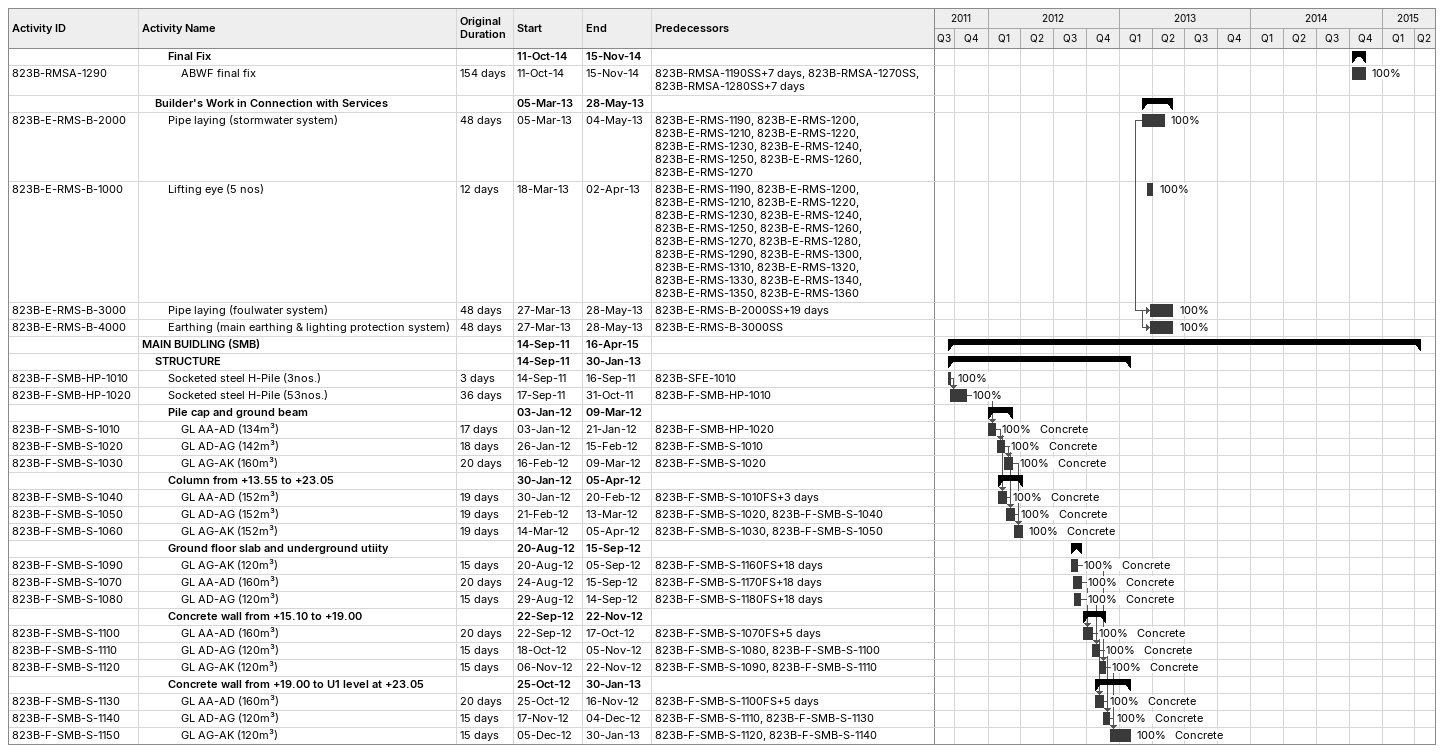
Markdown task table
| ID | Level | Task | Original duration | Start | Finish | Predecessors | Resources | % complete |
|---|---|---|---|---|---|---|---|---|
|  | 3 | **Final Fix** |  | 2014-10-11 | 2014-11-15 |  |  |  |
| 823B-RMSA-1290 | 4 | ABWF final fix | 154d | 2014-10-11 | 2014-11-15 | 823B-RMSA-1190SS+7d, 823B-RMSA-1270SS, 823B-RMSA-1280SS+7d |  | 100 |
|  | 2 | **Builder's Work in Connection with Services** |  | 2013-03-05 | 2013-05-28 |  |  |  |
| 823B-E-RMS-B-2000 | 3 | Pipe laying (stormwater system) | 48d | 2013-03-05 | 2013-05-04 | 823B-E-RMS-1190, 823B-E-RMS-1200, 823B-E-RMS-1210, 823B-E-RMS-1220, 823B-E-RMS-1230, 823B-E-RMS-1240, 823B-E-RMS-1250, 823B-E-RMS-1260, 823B-E-RMS-1270 |  | 100 |
| 823B-E-RMS-B-1000 | 3 | Lifting eye (5 nos) | 12d | 2013-03-18 | 2013-04-02 | 823B-E-RMS-1190, 823B-E-RMS-1200, 823B-E-RMS-1210, 823B-E-RMS-1220, 823B-E-RMS-1230, 823B-E-RMS-1240, 823B-E-RMS-1250, 823B-E-RMS-1260, 823B-E-RMS-1270, 823B-E-RMS-1280, 823B-E-RMS-1290, 823B-E-RMS-1300, 823B-E-RMS-1310, 823B-E-RMS-1320, 823B-E-RMS-1330, 823B-E-RMS-1340, 823B-E-RMS-1350, 823B-E-RMS-1360 |  | 100 |
| 823B-E-RMS-B-3000 | 3 | Pipe laying (foulwater system) | 48d | 2013-03-27 | 2013-05-28 | 823B-E-RMS-B-2000SS+19d |  | 100 |
| 823B-E-RMS-B-4000 | 3 | Earthing (main earthing & lighting protection system) | 48d | 2013-03-27 | 2013-05-28 | 823B-E-RMS-B-3000SS |  | 100 |
|  | 1 | **MAIN BUIDLING (SMB)** |  | 2011-09-14 | 2015-04-16 |  |  |  |
|  | 2 | **STRUCTURE** |  | 2011-09-14 | 2013-01-30 |  |  |  |
| 823B-F-SMB-HP-1010 | 3 | Socketed steel H-Pile (3nos.) | 3d | 2011-09-14 | 2011-09-16 | 823B-SFE-1010 |  | 100 |
| 823B-F-SMB-HP-1020 | 3 | Socketed steel H-Pile (53nos.) | 36d | 2011-09-17 | 2011-10-31 | 823B-F-SMB-HP-1010 |  | 100 |
|  | 3 | **Pile cap and ground beam** |  | 2012-01-03 | 2012-03-09 |  |  |  |
| 823B-F-SMB-S-1010 | 4 | GL AA-AD (134m³) | 17d | 2012-01-03 | 2012-01-21 | 823B-F-SMB-HP-1020 | Concrete | 100 |
| 823B-F-SMB-S-1020 | 4 | GL AD-AG (142m³) | 18d | 2012-01-26 | 2012-02-15 | 823B-F-SMB-S-1010 | Concrete | 100 |
| 823B-F-SMB-S-1030 | 4 | GL AG-AK (160m³) | 20d | 2012-02-16 | 2012-03-09 | 823B-F-SMB-S-1020 | Concrete | 100 |
|  | 3 | **Column from +13.55 to +23.05** |  | 2012-01-30 | 2012-04-05 |  |  |  |
| 823B-F-SMB-S-1040 | 4 | GL AA-AD (152m³) | 19d | 2012-01-30 | 2012-02-20 | 823B-F-SMB-S-1010FS+3d | Concrete | 100 |
| 823B-F-SMB-S-1050 | 4 | GL AD-AG (152m³) | 19d | 2012-02-21 | 2012-03-13 | 823B-F-SMB-S-1020, 823B-F-SMB-S-1040 | Concrete | 100 |
| 823B-F-SMB-S-1060 | 4 | GL AG-AK (152m³) | 19d | 2012-03-14 | 2012-04-05 | 823B-F-SMB-S-1030, 823B-F-SMB-S-1050 | Concrete | 100 |
|  | 3 | **Ground floor slab and underground utiity** |  | 2012-08-20 | 2012-09-15 |  |  |  |
| 823B-F-SMB-S-1090 | 4 | GL AG-AK (120m³) | 15d | 2012-08-20 | 2012-09-05 | 823B-F-SMB-S-1160FS+18d | Concrete | 100 |
| 823B-F-SMB-S-1070 | 4 | GL AA-AD (160m³) | 20d | 2012-08-24 | 2012-09-15 | 823B-F-SMB-S-1170FS+18d | Concrete | 100 |
| 823B-F-SMB-S-1080 | 4 | GL AD-AG (120m³) | 15d | 2012-08-29 | 2012-09-14 | 823B-F-SMB-S-1180FS+18d | Concrete | 100 |
|  | 3 | **Concrete wall from +15.10 to +19.00** |  | 2012-09-22 | 2012-11-22 |  |  |  |
| 823B-F-SMB-S-1100 | 4 | GL AA-AD (160m³) | 20d | 2012-09-22 | 2012-10-17 | 823B-F-SMB-S-1070FS+5d | Concrete | 100 |
| 823B-F-SMB-S-1110 | 4 | GL AD-AG (120m³) | 15d | 2012-10-18 | 2012-11-05 | 823B-F-SMB-S-1080, 823B-F-SMB-S-1100 | Concrete | 100 |
| 823B-F-SMB-S-1120 | 4 | GL AG-AK (120m³) | 15d | 2012-11-06 | 2012-11-22 | 823B-F-SMB-S-1090, 823B-F-SMB-S-1110 | Concrete | 100 |
|  | 3 | **Concrete wall from +19.00 to U1 level at +23.05** |  | 2012-10-25 | 2013-01-30 |  |  |  |
| 823B-F-SMB-S-1130 | 4 | GL AA-AD (160m³) | 20d | 2012-10-25 | 2012-11-16 | 823B-F-SMB-S-1100FS+5d | Concrete | 100 |
| 823B-F-SMB-S-1140 | 4 | GL AD-AG (120m³) | 15d | 2012-11-17 | 2012-12-04 | 823B-F-SMB-S-1110, 823B-F-SMB-S-1130 | Concrete | 100 |
| 823B-F-SMB-S-1150 | 4 | GL AG-AK (120m³) | 15d | 2012-12-05 | 2013-01-30 | 823B-F-SMB-S-1120, 823B-F-SMB-S-1140 | Concrete | 100 |
